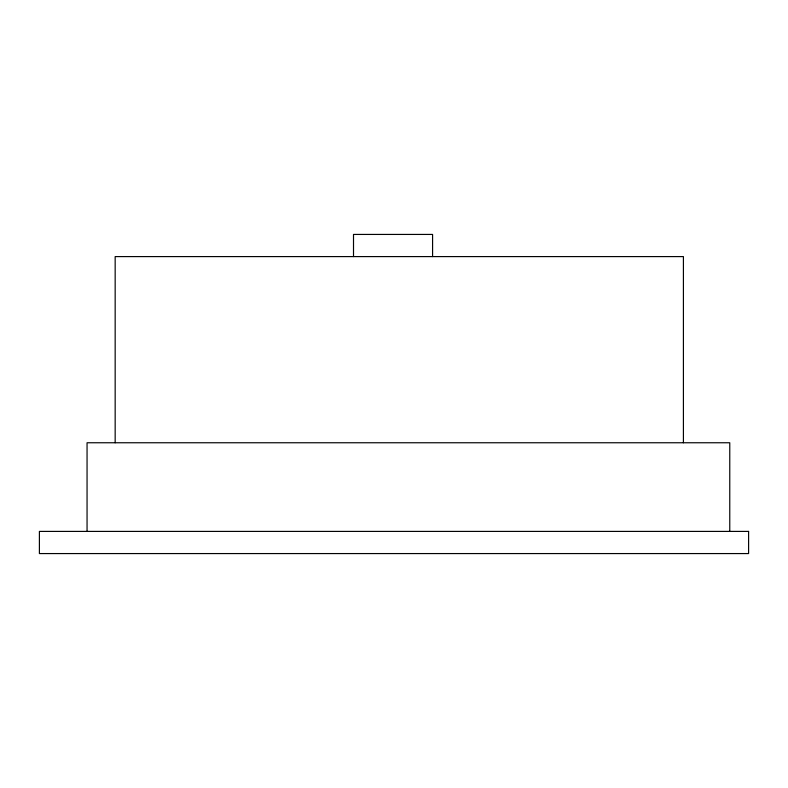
<?xml version="1.0" encoding="UTF-8"?>
<svg xmlns="http://www.w3.org/2000/svg" width="788" height="788" viewBox="0 0 788 788"><rect width="100%" height="100%" fill="white"/><g stroke="black" fill="none" stroke-linecap="round" stroke-linejoin="round"><path stroke-width="1.18" d="M729.767 531.408L729.767 442.757L87.054 442.757L87.054 531.408M683.413 442.757L683.413 256.592L115.166 256.592L115.166 442.757M432.582 256.592L432.582 234.43L353.507 234.43L353.507 256.592M748.6 531.408L39.4 531.408L39.4 553.57L748.6 553.57L748.6 531.408"/></g></svg>
